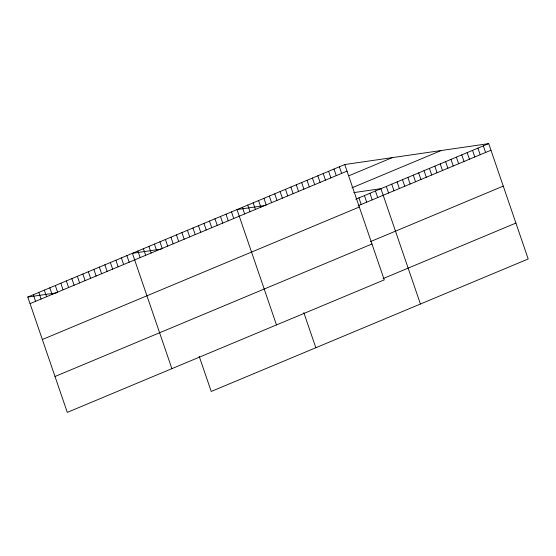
<?xml version="1.0" encoding="UTF-8"?>
<svg xmlns="http://www.w3.org/2000/svg" width="556" height="556" viewBox="0 0 556 556"><rect width="100%" height="100%" fill="white"/><g stroke="black" fill="none" stroke-linecap="round" stroke-linejoin="round"><path stroke-width="0.83" d="M344.769 164.534L384.259 279.876L67.29 412.378L27.8 297.036L344.769 164.534L488.71 143.622L528.2 258.964L211.231 391.466L199.201 356.327M30.059 303.639L347.027 171.137M349.161 175.654L392.265 157.633M351.913 187.852L441.207 150.523M355.777 199.194L488.71 143.622M358.036 205.796L490.969 150.224M42.346 339.521L359.315 207.02M370.324 241.679L503.256 186.107M55.002 376.495L371.971 243.994M382.98 278.646L515.912 223.074M265.837 205.393L236.995 209.584L276.485 324.926M353.797 192.612L380.943 188.672L420.433 304.014M161.24 249.123L132.397 253.314L171.887 368.656M27.8 297.036L56.642 292.845M483.324 145.874L485.583 152.476M477.931 148.125L480.196 154.728M472.544 150.377L474.803 156.98M467.158 152.629L469.417 159.231M461.765 154.881L464.031 161.483M456.379 157.133L458.637 163.735M450.992 159.391L453.251 165.987M445.599 161.643L447.865 168.239M440.213 163.895L442.472 170.497M434.827 166.147L437.085 172.749M429.44 168.398L431.699 175.001M424.047 170.65L426.306 177.253M418.661 172.902L420.92 179.505M413.275 175.154L415.534 181.756M407.882 177.406L410.14 184.008M402.495 179.664L404.754 186.26M397.109 181.916L399.368 188.512M391.716 184.168L393.982 190.771M386.33 186.42L388.588 193.022M375.439 190.972L377.698 197.575M369.935 193.273L372.193 199.875M364.423 195.573L366.689 202.175M358.919 197.873L361.178 204.476M339.375 166.786L341.634 173.389M333.989 169.038L336.248 175.64M328.603 171.297L330.862 177.892M323.21 173.548L325.475 180.144M317.823 175.8L320.082 182.403M312.437 178.052L314.696 184.655M307.044 180.304L309.31 186.906M301.658 182.556L303.917 189.158M296.272 184.807L298.53 191.41M290.878 187.059L293.144 193.662M285.492 189.311L287.751 195.914M280.106 191.57L282.365 198.165M274.72 193.822L276.978 200.417M269.326 196.073L271.585 202.676M303.805 312.604L315.836 347.736M263.94 198.325L266.199 204.928M258.554 200.577L260.813 207.179M253.161 202.829L255.419 209.431M247.774 205.081L250.033 211.683M242.388 207.332L244.647 213.935M231.491 211.892L233.749 218.487M225.986 214.192L228.245 220.788M220.482 216.492L222.741 223.095M214.977 218.793L217.236 225.395M209.473 221.093L211.732 227.696M203.969 223.394L206.227 229.996M198.464 225.694L200.723 232.297M192.953 227.995L195.219 234.597M187.448 230.302L189.714 236.898M181.944 232.603L184.203 239.198M176.44 234.903L178.698 241.506M170.935 237.203L173.194 243.806M165.431 239.504L167.69 246.106M159.926 241.804L162.185 248.407M154.422 244.105L156.681 250.707M148.918 246.405L151.176 253.008M143.406 248.713L145.672 255.308M137.902 251.013L140.161 257.616M126.893 255.614L129.152 262.217M121.389 257.914L123.647 264.517M115.884 260.215L118.143 266.817M110.38 262.515L112.639 269.118M104.876 264.823L107.134 271.418M99.364 267.123L101.63 273.719M93.86 269.424L96.125 276.026M88.355 271.724L90.614 278.327M82.851 274.025L85.11 280.627M77.347 276.325L79.605 282.928M71.842 278.625L74.101 285.228M66.338 280.926L68.596 287.528M60.833 283.233L63.092 289.829M55.329 285.534L57.588 292.136M49.818 287.834L52.083 294.437M44.313 290.135L46.579 296.737M38.809 292.435L41.068 299.038M33.304 294.736L35.563 301.338"/></g></svg>
